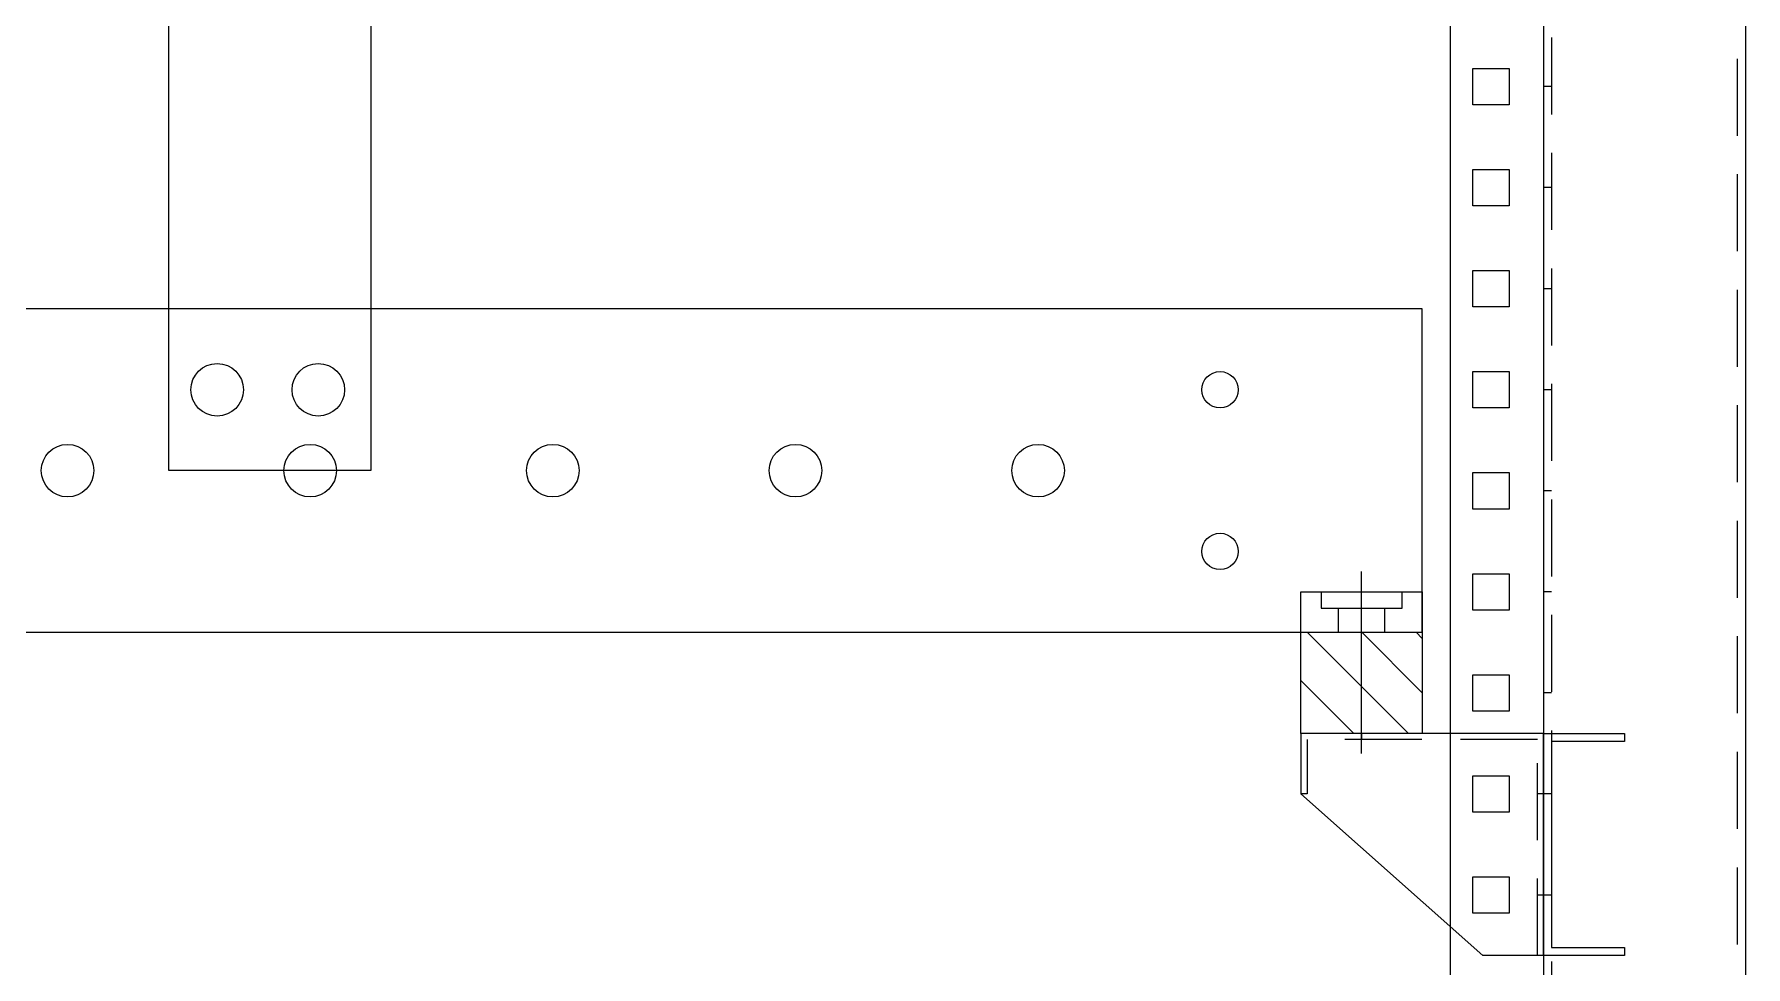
# Model space of a CAD drawing. Header units: millimetres. Extents: x 44190 to 77260, y -67199 to -50358.
# Drawn here: x 58099.2 to 58522.4, y -56763 to -56532.3 of the extents above; entities that cross this region are included whole.
import ezdxf

# ---------------------------------------------------------------- set-up
doc = ezdxf.new("R2010")
doc.units = ezdxf.units.MM
doc.header["$LTSCALE"] = 3
doc.linetypes.add('CENTER', pattern=[50.8, 31.75, -6.35, 6.35, -6.35])
doc.linetypes.add('HIDDEN', pattern=[9.525, 6.35, -3.175])
doc.layers.add('@.DM. NÉT CHÍNH', color=7, linetype='Continuous')
doc.layers.add('@.VISIBLE', color=7, linetype='Continuous')
for name, color, linetype, lineweight in [('Center', 10, 'CENTER', 9), ('Duonggapra', 2, 'HIDDEN', 13), ('Hatch', 8, 'Continuous', 13)]:
    doc.layers.add(name, color=color, linetype=linetype, lineweight=lineweight)

# ---------------------------------------------------------------- blocks, each defined once
blk = doc.blocks.new('*U128')
at = {"layer": '@.DM. NÉT CHÍNH', "color": 1}
for p, q in [((-91.72, 40), (-93.72, 40)), ((-91.72, 15), (-93.72, 15))]:
    blk.add_line(p, q, dxfattribs=at)
blk.add_lwpolyline([(-73.72, 0), (-93.72, 0), (-93.72, 55), (-73.72, 55), (-73.72, 53), (-91.72, 53), (-91.72, 2), (-73.72, 2)], close=True, dxfattribs=at)
blk = doc.blocks.new('*U51')
at = {"layer": 'Hatch'}
h = blk.add_hatch(dxfattribs=at)
h.set_pattern_fill('ANSI31', color=1, scale=3, style=0)
h.set_pattern_definition([(45, (16487.23, 247675.487), (-6.7351921, 6.7351921), [])])
h.paths.add_polyline_path([(0, 0), (15, 0), (15, 25), (0, 25)])
h.paths.add_polyline_path([(-15, 0), (0, 0), (0, 25), (-15, 25)])
at = {"color": 1}
blk.add_line((15, 25), (-15, 25), dxfattribs=at)
blk.add_lwpolyline([(15, 35), (-15, 35), (-15, 0), (15, 0)], close=True, dxfattribs=at)
at = {"layer": 'Center', "color": 1, "ltscale": 0.5}
blk.add_line((0, -5), (0, 40), dxfattribs=at)
at = {"layer": 'Duonggapra', "color": 1, "ltscale": 10}
for p, q in [((-5.75, 25), (-5.75, 31)), ((5.75, 25), (5.75, 31))]:
    blk.add_line(p, q, dxfattribs=at)
blk.add_lwpolyline([(10, 35), (10, 31), (-10, 31), (-10, 35)], dxfattribs=at)
blk = doc.blocks.new('A$Cbd90fd65')
for p, q in [((45, 55), (45, 53.5)), ((0, 40), (1.5, 40)), ((15, 0), (60, 40)), ((58.5, 40), (60, 40)), ((0, 15), (1.5, 15)), ((0, 0), (15, 0))]:
    blk.add_line(p, q)
blk.add_lwpolyline([(0, 0), (0, 55), (60, 55), (60, 40)])
at = {"linetype": 'HIDDEN'}
blk.add_lwpolyline([(1.5, 0), (1.5, 53.5), (58.5, 53.5), (58.5, 40)], dxfattribs=at)

msp = doc.modelspace()

# ---------------------------------------------------------------- linework, layer by layer
at = {"color": 1}
for centre, radius in [((58392.41, -56620.24), 4.5), ((58107.41, -56640.24), 6.5), ((58167.41, -56640.24), 6.5), ((58227.41, -56640.24), 6.5), ((58287.41, -56640.24), 6.5), ((58347.41, -56640.24), 6.5), ((58392.41, -56660.24), 4.5)]:
    msp.add_circle(centre, radius, dxfattribs=at)
at = {"layer": '@.DM. NÉT CHÍNH', "color": 1}
for p, q in [((58474.41, -56545.24), (58472.41, -56545.24)), ((58474.41, -56570.24), (58472.41, -56570.24)), ((58474.41, -56595.24), (58472.41, -56595.24)), ((58474.41, -56620.24), (58472.41, -56620.24)), ((58474.41, -56645.24), (58472.41, -56645.24)), ((58474.41, -56670.24), (58472.41, -56670.24)), ((58474.41, -56695.24), (58472.41, -56695.24)), ((58474.41, -56720.24), (58472.41, -56720.24)), ((58474.41, -56745.24), (58472.41, -56745.24))]:
    msp.add_line(p, q, dxfattribs=at)
at = {"layer": '@.DM. NÉT CHÍNH'}
msp.add_lwpolyline([(58472.41, -55645.24), (58472.41, -57445.24), (58522.41, -57445.24), (58522.41, -55645.24)], close=True, dxfattribs=at)
at = {"layer": '@.DM. NÉT CHÍNH', "linetype": 'HIDDEN'}
msp.add_lwpolyline([(58474.41, -55647.24), (58474.41, -57443.24), (58520.41, -57443.24), (58520.41, -55647.24)], close=True, dxfattribs=at)
at = {"layer": '@.VISIBLE', "color": 151}
msp.add_line((58449.41, -57345.24), (58449.41, -55745.24), dxfattribs=at)
at = {"layer": '@.VISIBLE', "color": 4}
msp.add_lwpolyline([(58182.41, -56640.24), (58132.41, -56640.24), (58132.41, -56410.24), (58182.41, -56410.24)], close=True, dxfattribs=at)
at = {"layer": '@.VISIBLE', "color": 151}
for points in [[(58454.91, -56540.74), (58463.91, -56540.74), (58463.91, -56549.74), (58454.91, -56549.74)], [(58454.91, -56565.74), (58463.91, -56565.74), (58463.91, -56574.74), (58454.91, -56574.74)], [(58454.91, -56590.74), (58463.91, -56590.74), (58463.91, -56599.74), (58454.91, -56599.74)], [(58454.91, -56615.74), (58463.91, -56615.74), (58463.91, -56624.74), (58454.91, -56624.74)], [(58454.91, -56640.74), (58463.91, -56640.74), (58463.91, -56649.74), (58454.91, -56649.74)], [(58454.91, -56665.74), (58463.91, -56665.74), (58463.91, -56674.74), (58454.91, -56674.74)], [(58454.91, -56690.74), (58463.91, -56690.74), (58463.91, -56699.74), (58454.91, -56699.74)], [(58454.91, -56715.74), (58463.91, -56715.74), (58463.91, -56724.74), (58454.91, -56724.74)], [(58454.91, -56740.74), (58463.91, -56740.74), (58463.91, -56749.74), (58454.91, -56749.74)]]:
    msp.add_lwpolyline(points, close=True, dxfattribs=at)
at = {"layer": '@.VISIBLE', "color": 1}
msp.add_lwpolyline([(57702.41, -56600.24), (57702.41, -56680.24), (58442.41, -56680.24), (58442.41, -56600.24)], close=True, dxfattribs=at)
at = {"layer": '@.VISIBLE', "color": 4}
for centre in [(58144.41, -56620.24), (58169.41, -56620.24)]:
    msp.add_circle(centre, 6.5, dxfattribs=at)

# ---------------------------------------------------------------- block references
at = {"color": 3, "xscale": -1}
msp.add_blockref('*U51', (58427.41, -56705.24), dxfattribs=at)
at = {"xscale": -1}
msp.add_blockref('A$Cbd90fd65', (58472.41, -56760.24), dxfattribs=at)
at = {"layer": '@.DM. NÉT CHÍNH'}
msp.add_blockref('*U128', (58566.13, -56760.24), dxfattribs=at)

doc.saveas('drawing.dxf')
